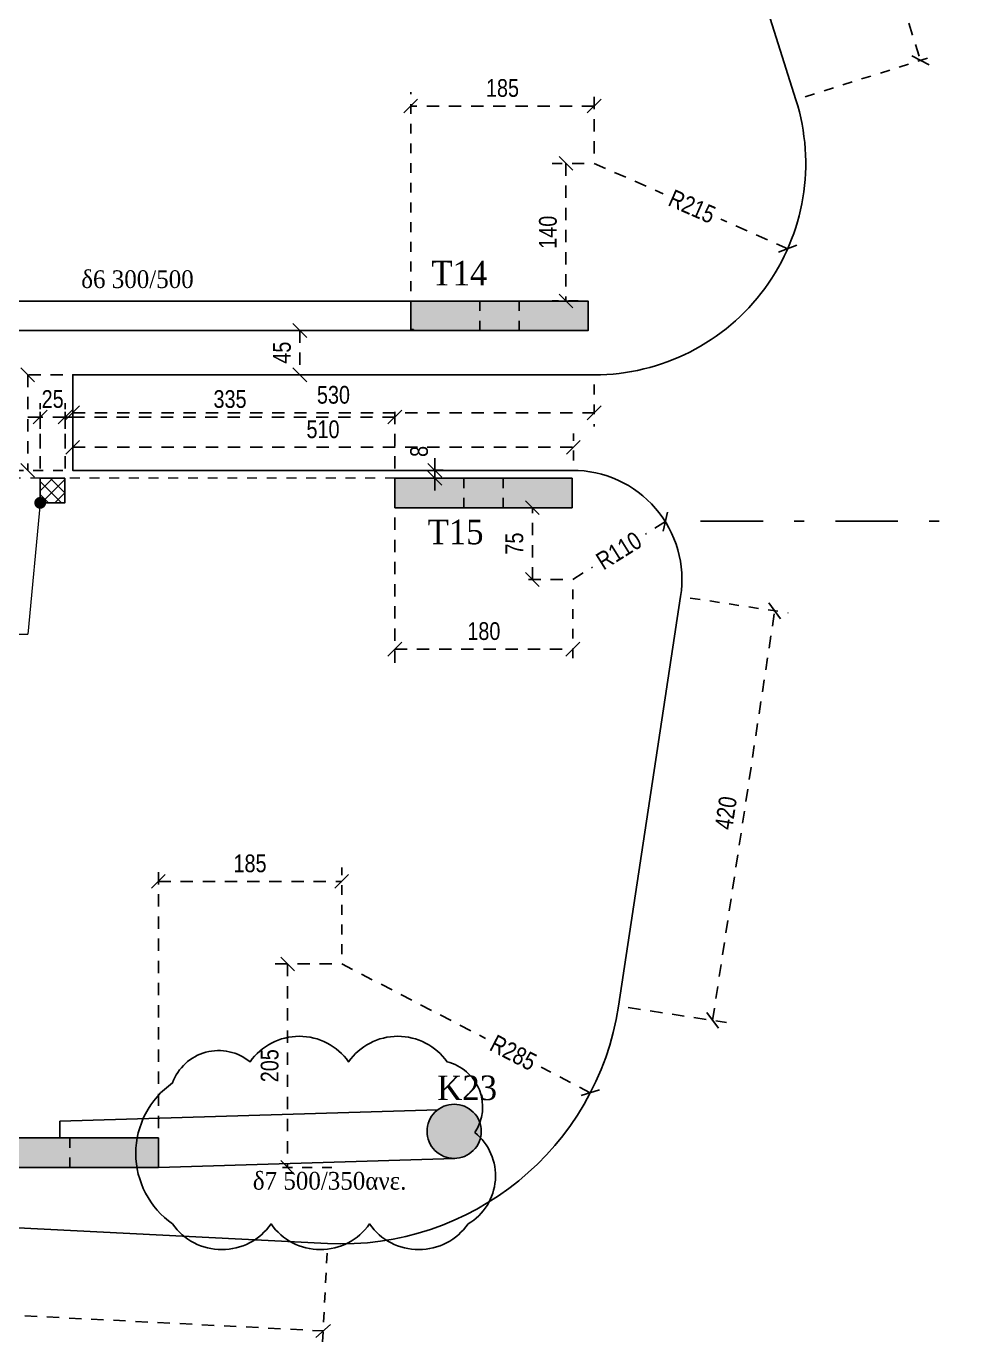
# Model space of a CAD drawing. Header units: millimetres. Extents: x -2171 to 1563, y -1758 to -1505.
# Drawn here: x -779.97 to -770.49, y -1615.02 to -1601.63 of the extents above; entities that cross this region are included whole.
import ezdxf

# ---------------------------------------------------------------- set-up
doc = ezdxf.new("R2010")
doc.units = ezdxf.units.MM
doc.header["$PDMODE"] = 32
for name, pattern in [('DASHDOT', [25.4, 12.7, -6.35, 0, -6.35]), ('DASHED2', [0.375, 0.25, -0.125]), ('DOT', [0.025, 0, -0.025]), ('HIDDEN', [0.375, 0.25, -0.125]), ('HIDDEN2', [0.1875, 0.125, -0.0625])]:
    doc.linetypes.add(name, pattern=pattern)
doc.layers.get('Defpoints').update_dxf_attribs({"color": 6})
doc.layers.add('A-ANNO-DIMS', color=1, linetype='Continuous', lineweight=9)
for name, color, linetype in [('AM_5', 7, 'Continuous'), ('athinas comments', 10, 'Continuous'), ('DIASTASEIS', 7, 'Continuous'), ('Fill_Col', 7, 'Continuous'), ('Fill_Col_1', 8, 'Continuous'), ('Geo_Beam', 7, 'Continuous'), ('Geo_Col', 7, 'Continuous'), ('Geo_Lines', 7, 'Continuous'), ('Sect_Line_Symbol', 7, 'Continuous'), ('SY', 94, 'Continuous'), ('Text_Beam', 7, 'Continuous'), ('Text_Col_-1', 7, 'Continuous')]:
    doc.layers.add(name, color=color, linetype=linetype)
doc.styles.add('1-100', font='arial.ttf', dxfattribs={"width": 0.8})
doc.styles.add('ag', font='arial.ttf', dxfattribs={"height": 0.25})
doc.styles.add('S1TmsNwRmn1088_b_934_161', font='times.ttf', dxfattribs={"width": 0.933629, "height": 0.10875})
doc.styles.add('S1TmsNwRmn11_b_934_161', font='times.ttf', dxfattribs={"width": 0.933629, "height": 0.001087})
doc.dimstyles.new('CHRISTOFOROS', dxfattribs={"dimscale": 0.2, "dimtxt": 0.25, "dimasz": 0.6, "dimexe": 0, "dimexo": 0, "dimgap": 0, "dimtad": 0, "dimdec": 0, "dimlfac": 100, "dimzin": 0, "dimdsep": 46, "dimtxsty": 'ag', "dimblk": 'ARCHTICK', "dimcen": 0, "dimclrd": 256, "dimclre": 256, "dimclrt": 1, "dimaunit": 1, "dimadec": 0, "dimazin": 0, "dimtfac": 1, "dimtdec": 0, "dimtofl": 0, "dimtmove": 0, "dimatfit": 3, "dimfxl": 1, "dimtolj": 1, "dimtzin": 0, "dimlwd": -1, "dimlwe": -1, "dimarcsym": 0})
doc.dimstyles.new('Copy of 1-100', dxfattribs={"dimtxt": 0.18, "dimasz": 0.14, "dimexe": 0.14, "dimexo": 0.1, "dimgap": 0.09, "dimtad": 1, "dimdec": 0, "dimlfac": 100, "dimrnd": 5, "dimzin": 5, "dimdsep": 46, "dimtxsty": '1-100', "dimblk": 'OBLIQUE', "dimcen": 0.09, "dimclrd": 1, "dimclre": 1, "dimclrt": 2, "dimadec": 0, "dimazin": 0, "dimtfac": 1, "dimtdec": 0, "dimtix": 1, "dimtmove": 2, "dimatfit": 3, "dimfxl": 5, "dimfxlon": 1, "dimtolj": 1, "dimtzin": 5, "dimarcsym": 0})

# ---------------------------------------------------------------- blocks, each defined once
blk = doc.blocks.new('_Oblique')
at = {"color": 0, "linetype": 'ByBlock', "lineweight": -2}
blk.add_line((-0.5, -0.5), (0.5, 0.5), dxfattribs=at)
blk = doc.blocks.new('*D243')
at = {"layer": 'Defpoints', "color": 0, "ltscale": 0.5, "transparency": 16777216}
for p in [(-777.194, -1604.718), (-777.194, -1605.168), (-777.189, -1605.168)]:
    blk.add_point(p, dxfattribs=at)
at = {"layer": 'DIASTASEIS', "color": 1, "linetype": 'HIDDEN', "lineweight": -2, "ltscale": 0.5, "transparency": 16777216}
blk.add_line((-777.189, -1604.718), (-777.049, -1604.718), dxfattribs=at)
at = {"layer": 'DIASTASEIS', "color": 1, "linetype": 'DASHED2', "lineweight": -2, "ltscale": 0.5, "transparency": 16777216}
blk.add_line((-777.189, -1604.718), (-777.189, -1605.168), dxfattribs=at)
at = {"layer": 'DIASTASEIS', "color": 1, "linetype": 'HIDDEN2', "lineweight": -2, "ltscale": 0.5, "transparency": 16777216}
blk.add_line((-777.189, -1605.168), (-777.049, -1605.168), dxfattribs=at)
at = {"layer": 'DIASTASEIS', "color": 1, "lineweight": -2, "ltscale": 0.5, "transparency": 16777216, "xscale": 0.14, "yscale": 0.14, "zscale": 0.14}
for p, rotation in [((-777.189, -1604.718), 90), ((-777.189, -1605.168), 270)]:
    blk.add_blockref('_Oblique', p, dxfattribs=dict(at, rotation=rotation))
at = {"layer": 'DIASTASEIS', "color": 2, "ltscale": 0.5, "transparency": 16777216, "insert": (-777.37, -1604.943), "char_height": 0.18, "attachment_point": 5, "rotation": 90, "style": '1-100'}
blk.add_mtext('\\A1;45', dxfattribs=at)
blk = doc.blocks.new('*D246')
at = {"layer": 'Defpoints', "color": 0, "ltscale": 0.5, "transparency": 16777216}
for p in [(-775.934, -1606.138), (-775.934, -1606.218), (-775.819, -1606.138)]:
    blk.add_point(p, dxfattribs=at)
at = {"layer": 'DIASTASEIS', "color": 1, "linetype": 'DASHED2', "lineweight": -2, "ltscale": 0.5, "transparency": 16777216}
for p, q in [((-775.819, -1606.138), (-775.819, -1605.998)), ((-775.819, -1606.218), (-775.819, -1606.138)), ((-775.819, -1606.218), (-775.819, -1606.358))]:
    blk.add_line(p, q, dxfattribs=at)
at = {"layer": 'DIASTASEIS', "color": 1, "linetype": 'HIDDEN2', "lineweight": -2, "ltscale": 0.5, "transparency": 16777216}
blk.add_line((-775.834, -1606.138), (-775.679, -1606.138), dxfattribs=at)
at = {"layer": 'DIASTASEIS', "color": 1, "linetype": 'HIDDEN', "lineweight": -2, "ltscale": 0.5, "transparency": 16777216}
blk.add_line((-775.834, -1606.218), (-775.679, -1606.218), dxfattribs=at)
at = {"layer": 'DIASTASEIS', "color": 1, "lineweight": -2, "ltscale": 0.5, "transparency": 16777216, "xscale": 0.14, "yscale": 0.14, "zscale": 0.14}
for p, rotation in [((-775.819, -1606.138), 270), ((-775.819, -1606.218), 90)]:
    blk.add_blockref('_Oblique', p, dxfattribs=dict(at, rotation=rotation))
at = {"layer": 'DIASTASEIS', "color": 2, "ltscale": 0.5, "transparency": 16777216, "insert": (-775.978, -1605.946), "char_height": 0.18, "attachment_point": 5, "rotation": 90, "style": '1-100'}
blk.add_mtext('\\A1;8', dxfattribs=at)
blk = doc.blocks.new('*D452')
at = {"layer": 'Defpoints', "color": 0, "ltscale": 0.5, "transparency": 16777216}
for p in [(-774.201, -1603.021), (-772.236, -1603.887)]:
    blk.add_point(p, dxfattribs=at)
at = {"layer": 'DIASTASEIS', "color": 1, "linetype": 'DASHED2', "lineweight": -2, "ltscale": 0.5, "transparency": 16777216}
for p, q in [((-774.201, -1603.021), (-773.499, -1603.33)), ((-772.236, -1603.887), (-772.916, -1603.587))]:
    blk.add_line(p, q, dxfattribs=at)
at = {"layer": 'DIASTASEIS', "color": 1, "lineweight": -2, "ltscale": 0.5, "transparency": 16777216, "xscale": 0.14, "yscale": 0.14, "zscale": 0.14, "rotation": 336.2192770837173}
blk.add_blockref('_Oblique', (-772.236, -1603.887), dxfattribs=at)
at = {"layer": 'DIASTASEIS', "color": 2, "ltscale": 0.5, "transparency": 16777216, "insert": (-773.207, -1603.459), "char_height": 0.18, "attachment_point": 5, "rotation": 336.2193, "style": '1-100'}
blk.add_mtext('\\A1;R215', dxfattribs=at)
blk = doc.blocks.new('*D453')
at = {"layer": 'Defpoints', "color": 0, "ltscale": 0.5, "transparency": 16777216}
for p in [(-773.478, -1606.659), (-774.418, -1607.247)]:
    blk.add_point(p, dxfattribs=at)
at = {"layer": 'DIASTASEIS', "color": 1, "linetype": 'DASHED2', "lineweight": -2, "ltscale": 0.5, "transparency": 16777216}
for p, q in [((-773.478, -1606.659), (-773.68, -1606.785)), ((-774.418, -1607.247), (-774.219, -1607.122))]:
    blk.add_line(p, q, dxfattribs=at)
at = {"layer": 'DIASTASEIS', "color": 1, "lineweight": -2, "ltscale": 0.5, "transparency": 16777216, "xscale": 0.14, "yscale": 0.14, "zscale": 0.14, "rotation": 31.98916518967752}
blk.add_blockref('_Oblique', (-773.478, -1606.659), dxfattribs=at)
at = {"layer": 'DIASTASEIS', "color": 2, "ltscale": 0.5, "transparency": 16777216, "insert": (-773.95, -1606.954), "char_height": 0.18, "attachment_point": 5, "rotation": 31.9892, "style": '1-100'}
blk.add_mtext('\\A1;R110', dxfattribs=at)
blk = doc.blocks.new('*D454')
at = {"layer": 'Defpoints', "color": 0, "ltscale": 0.5, "transparency": 16777216}
for p in [(-776.764, -1611.151), (-774.24, -1612.459)]:
    blk.add_point(p, dxfattribs=at)
at = {"layer": 'DIASTASEIS', "color": 1, "linetype": 'DASHED2', "lineweight": -2, "ltscale": 0.5, "transparency": 16777216}
for p, q in [((-776.764, -1611.151), (-775.305, -1611.907)), ((-774.24, -1612.459), (-774.74, -1612.2))]:
    blk.add_line(p, q, dxfattribs=at)
at = {"layer": 'DIASTASEIS', "color": 1, "lineweight": -2, "ltscale": 0.5, "transparency": 16777216, "xscale": 0.14, "yscale": 0.14, "zscale": 0.14, "rotation": 332.607050263462}
blk.add_blockref('_Oblique', (-774.24, -1612.459), dxfattribs=at)
at = {"layer": 'DIASTASEIS', "color": 2, "ltscale": 0.5, "transparency": 16777216, "insert": (-775.022, -1612.053), "char_height": 0.18, "attachment_point": 5, "rotation": 332.6071, "style": '1-100'}
blk.add_mtext('\\A1;R285', dxfattribs=at)
blk = doc.blocks.new('*D474')
at = {"layer": 'Defpoints', "color": 0, "ltscale": 0.5, "transparency": 16777216}
for p in [(-786.678, -1613.497), (-776.907, -1613.99), (-776.952, -1614.878)]:
    blk.add_point(p, dxfattribs=at)
at = {"layer": 'DIASTASEIS', "color": 1, "linetype": 'HIDDEN', "lineweight": -2, "ltscale": 0.5, "transparency": 16777216}
blk.add_line((-786.683, -1613.597), (-786.73, -1614.524), dxfattribs=at)
at = {"layer": 'DIASTASEIS', "color": 1, "linetype": 'HIDDEN2', "lineweight": -2, "ltscale": 0.5, "transparency": 16777216}
blk.add_line((-776.912, -1614.09), (-776.959, -1615.018), dxfattribs=at)
at = {"layer": 'DIASTASEIS', "color": 1, "linetype": 'DASHED2', "lineweight": -2, "ltscale": 0.5, "transparency": 16777216}
blk.add_line((-786.723, -1614.385), (-776.952, -1614.878), dxfattribs=at)
at = {"layer": 'DIASTASEIS', "color": 1, "lineweight": -2, "ltscale": 0.5, "transparency": 16777216, "xscale": 0.14, "yscale": 0.14, "zscale": 0.14}
for p, rotation in [((-786.723, -1614.385), 177.1100336678794), ((-776.952, -1614.878), 357.1100336678794)]:
    blk.add_blockref('_Oblique', p, dxfattribs=dict(at, rotation=rotation))
at = {"layer": 'DIASTASEIS', "color": 2, "ltscale": 0.5, "transparency": 16777216, "insert": (-781.829, -1614.45), "char_height": 0.18, "attachment_point": 5, "rotation": 357.11, "style": '1-100'}
blk.add_mtext('\\A1;980', dxfattribs=at)
blk = doc.blocks.new('*D475')
at = {"layer": 'Defpoints', "color": 0, "ltscale": 0.5, "transparency": 16777216}
for p in [(-773.324, -1607.42), (-772.368, -1607.565), (-773.954, -1611.58)]:
    blk.add_point(p, dxfattribs=at)
at = {"layer": 'DIASTASEIS', "color": 1, "linetype": 'HIDDEN2', "lineweight": -2, "ltscale": 0.5, "transparency": 16777216}
blk.add_line((-773.225, -1607.435), (-772.23, -1607.586), dxfattribs=at)
at = {"layer": 'DIASTASEIS', "color": 1, "linetype": 'DASHED2', "lineweight": -2, "ltscale": 0.5, "transparency": 16777216}
blk.add_line((-772.998, -1611.725), (-772.368, -1607.565), dxfattribs=at)
at = {"layer": 'DIASTASEIS', "color": 1, "linetype": 'HIDDEN', "lineweight": -2, "ltscale": 0.5, "transparency": 16777216}
blk.add_line((-773.855, -1611.595), (-772.859, -1611.746), dxfattribs=at)
at = {"layer": 'DIASTASEIS', "color": 1, "lineweight": -2, "ltscale": 0.5, "transparency": 16777216, "xscale": 0.14, "yscale": 0.14, "zscale": 0.14}
for p, rotation in [((-772.368, -1607.565), 81.39193332434584), ((-772.998, -1611.725), 261.3919333243459)]:
    blk.add_blockref('_Oblique', p, dxfattribs=dict(at, rotation=rotation))
at = {"layer": 'DIASTASEIS', "color": 2, "ltscale": 0.5, "transparency": 16777216, "insert": (-772.863, -1609.618), "char_height": 0.18, "attachment_point": 5, "rotation": 81.3919, "style": '1-100'}
blk.add_mtext('\\A1;420', dxfattribs=at)
blk = doc.blocks.new('*D476')
at = {"layer": 'Defpoints', "color": 0, "ltscale": 0.5, "transparency": 16777216}
for p in [(-773.153, -1599.208), (-770.889, -1601.975), (-772.153, -1602.374)]:
    blk.add_point(p, dxfattribs=at)
at = {"layer": 'DIASTASEIS', "color": 1, "linetype": 'HIDDEN', "lineweight": -2, "ltscale": 0.5, "transparency": 16777216}
blk.add_line((-773.057, -1599.178), (-771.755, -1598.767), dxfattribs=at)
at = {"layer": 'DIASTASEIS', "color": 1, "linetype": 'DASHED2', "lineweight": -2, "ltscale": 0.5, "transparency": 16777216}
blk.add_line((-771.889, -1598.809), (-770.889, -1601.975), dxfattribs=at)
at = {"layer": 'DIASTASEIS', "color": 1, "linetype": 'HIDDEN2', "lineweight": -2, "ltscale": 0.5, "transparency": 16777216}
blk.add_line((-772.058, -1602.344), (-770.756, -1601.933), dxfattribs=at)
at = {"layer": 'DIASTASEIS', "color": 1, "lineweight": -2, "ltscale": 0.5, "transparency": 16777216, "xscale": 0.14, "yscale": 0.14, "zscale": 0.14}
for p, rotation in [((-771.889, -1598.809), 107.5216167572731), ((-770.889, -1601.975), 287.5216167572731)]:
    blk.add_blockref('_Oblique', p, dxfattribs=dict(at, rotation=rotation))
at = {"layer": 'DIASTASEIS', "color": 2, "ltscale": 0.5, "transparency": 16777216, "insert": (-771.215, -1600.337), "char_height": 0.18, "attachment_point": 5, "rotation": 287.5216, "style": '1-100'}
blk.add_mtext('\\A1;330', dxfattribs=at)
blk = doc.blocks.new('*D477')
at = {"layer": 'Defpoints', "color": 0, "ltscale": 0.5, "transparency": 16777216}
for p in [(-779.495, -1605.168), (-774.201, -1605.168), (-774.201, -1605.554)]:
    blk.add_point(p, dxfattribs=at)
at = {"layer": 'DIASTASEIS', "color": 1, "linetype": 'HIDDEN', "lineweight": -2, "ltscale": 0.5, "transparency": 16777216}
blk.add_line((-779.495, -1605.268), (-779.495, -1605.693), dxfattribs=at)
at = {"layer": 'DIASTASEIS', "color": 1, "linetype": 'HIDDEN2', "lineweight": -2, "ltscale": 0.5, "transparency": 16777216}
blk.add_line((-774.201, -1605.268), (-774.201, -1605.694), dxfattribs=at)
at = {"layer": 'DIASTASEIS', "color": 1, "linetype": 'DASHED2', "lineweight": -2, "ltscale": 0.5, "transparency": 16777216}
blk.add_line((-779.495, -1605.553), (-774.201, -1605.554), dxfattribs=at)
at = {"layer": 'DIASTASEIS', "color": 1, "lineweight": -2, "ltscale": 0.5, "transparency": 16777216, "xscale": 0.14, "yscale": 0.14, "zscale": 0.14}
for p, rotation in [((-779.495, -1605.553), 179.9932098369259), ((-774.201, -1605.554), 359.9932098369259)]:
    blk.add_blockref('_Oblique', p, dxfattribs=dict(at, rotation=rotation))
at = {"layer": 'DIASTASEIS', "color": 2, "ltscale": 0.5, "transparency": 16777216, "insert": (-776.848, -1605.372), "char_height": 0.18, "attachment_point": 5, "rotation": 359.9932, "style": '1-100'}
blk.add_mtext('\\A1;530', dxfattribs=at)
blk = doc.blocks.new('*D478')
at = {"layer": 'Defpoints', "color": 0, "ltscale": 0.5, "transparency": 16777216}
for p in [(-774.412, -1605.904), (-779.495, -1606.139), (-774.412, -1606.138)]:
    blk.add_point(p, dxfattribs=at)
at = {"layer": 'DIASTASEIS', "color": 1, "linetype": 'HIDDEN', "lineweight": -2, "ltscale": 0.5, "transparency": 16777216}
blk.add_line((-779.495, -1606.039), (-779.495, -1605.764), dxfattribs=at)
at = {"layer": 'DIASTASEIS', "color": 1, "linetype": 'HIDDEN2', "lineweight": -2, "ltscale": 0.5, "transparency": 16777216}
blk.add_line((-774.412, -1606.038), (-774.412, -1605.764), dxfattribs=at)
at = {"layer": 'DIASTASEIS', "color": 1, "linetype": 'DASHED2', "lineweight": -2, "ltscale": 0.5, "transparency": 16777216}
blk.add_line((-779.495, -1605.904), (-774.412, -1605.904), dxfattribs=at)
at = {"layer": 'DIASTASEIS', "color": 1, "lineweight": -2, "ltscale": 0.5, "transparency": 16777216, "xscale": 0.14, "yscale": 0.14, "zscale": 0.14}
for p, rotation in [((-779.495, -1605.904), 180.0070916866396), ((-774.412, -1605.904), 0.007091686639566918)]:
    blk.add_blockref('_Oblique', p, dxfattribs=dict(at, rotation=rotation))
at = {"layer": 'DIASTASEIS', "color": 2, "ltscale": 0.5, "transparency": 16777216, "insert": (-776.954, -1605.722), "char_height": 0.18, "attachment_point": 5, "rotation": 0.0071, "style": '1-100'}
blk.add_mtext('\\A1;510', dxfattribs=at)
blk = doc.blocks.new('*D479')
at = {"layer": 'Defpoints', "color": 0, "ltscale": 0.5, "transparency": 16777216}
for p in [(-779.495, -1605.168), (-779.952, -1606.139), (-779.495, -1606.139)]:
    blk.add_point(p, dxfattribs=at)
at = {"layer": 'DIASTASEIS', "color": 1, "linetype": 'HIDDEN', "lineweight": -2, "ltscale": 0.5, "transparency": 16777216}
blk.add_line((-779.595, -1605.168), (-780.092, -1605.168), dxfattribs=at)
at = {"layer": 'DIASTASEIS', "color": 1, "linetype": 'DASHED2', "lineweight": -2, "ltscale": 0.5, "transparency": 16777216}
blk.add_line((-779.952, -1605.168), (-779.952, -1606.139), dxfattribs=at)
at = {"layer": 'DIASTASEIS', "color": 1, "linetype": 'HIDDEN2', "lineweight": -2, "ltscale": 0.5, "transparency": 16777216}
blk.add_line((-779.595, -1606.139), (-780.092, -1606.139), dxfattribs=at)
at = {"layer": 'DIASTASEIS', "color": 1, "lineweight": -2, "ltscale": 0.5, "transparency": 16777216, "xscale": 0.14, "yscale": 0.14, "zscale": 0.14}
for p, rotation in [((-779.952, -1605.168), 90), ((-779.952, -1606.139), 270)]:
    blk.add_blockref('_Oblique', p, dxfattribs=dict(at, rotation=rotation))
at = {"layer": 'DIASTASEIS', "color": 2, "ltscale": 0.5, "transparency": 16777216, "insert": (-780.133, -1605.653), "char_height": 0.18, "attachment_point": 5, "rotation": 90, "style": '1-100'}
blk.add_mtext('\\A1;95', dxfattribs=at)
blk = doc.blocks.new('*D493')
at = {"layer": 'Defpoints', "color": 0, "ltscale": 0.5, "transparency": 16777216}
for p in [(-776.063, -1602.438), (-774.201, -1603.021), (-776.063, -1604.418)]:
    blk.add_point(p, dxfattribs=at)
at = {"layer": 'DIASTASEIS', "color": 1, "linetype": 'HIDDEN2', "lineweight": -2, "ltscale": 0.5, "transparency": 16777216}
blk.add_line((-776.063, -1604.318), (-776.063, -1602.298), dxfattribs=at)
at = {"layer": 'DIASTASEIS', "color": 1, "linetype": 'HIDDEN', "lineweight": -2, "ltscale": 0.5, "transparency": 16777216}
blk.add_line((-774.201, -1602.921), (-774.201, -1602.298), dxfattribs=at)
at = {"layer": 'DIASTASEIS', "color": 1, "linetype": 'DASHED2', "lineweight": -2, "ltscale": 0.5, "transparency": 16777216}
blk.add_line((-774.201, -1602.438), (-776.063, -1602.438), dxfattribs=at)
at = {"layer": 'DIASTASEIS', "color": 1, "lineweight": -2, "ltscale": 0.5, "transparency": 16777216, "xscale": 0.14, "yscale": 0.14, "zscale": 0.14, "rotation": 180}
blk.add_blockref('_Oblique', (-776.063, -1602.438), dxfattribs=at)
at = {"layer": 'DIASTASEIS', "color": 1, "lineweight": -2, "ltscale": 0.5, "transparency": 16777216, "xscale": 0.14, "yscale": 0.14, "zscale": 0.14}
blk.add_blockref('_Oblique', (-774.201, -1602.438), dxfattribs=at)
at = {"layer": 'DIASTASEIS', "color": 2, "ltscale": 0.5, "transparency": 16777216, "insert": (-775.132, -1602.256), "char_height": 0.18, "attachment_point": 5, "style": '1-100'}
blk.add_mtext('\\A1;185', dxfattribs=at)
blk = doc.blocks.new('*D494')
at = {"layer": 'Defpoints', "color": 0, "ltscale": 0.5, "transparency": 16777216}
for p in [(-774.201, -1603.021), (-774.488, -1604.418), (-774.263, -1604.418)]:
    blk.add_point(p, dxfattribs=at)
at = {"layer": 'DIASTASEIS', "color": 1, "linetype": 'HIDDEN', "lineweight": -2, "ltscale": 0.5, "transparency": 16777216}
blk.add_line((-774.301, -1603.021), (-774.628, -1603.021), dxfattribs=at)
at = {"layer": 'DIASTASEIS', "color": 1, "linetype": 'DASHED2', "lineweight": -2, "ltscale": 0.5, "transparency": 16777216}
blk.add_line((-774.488, -1603.021), (-774.488, -1604.418), dxfattribs=at)
at = {"layer": 'DIASTASEIS', "color": 1, "linetype": 'HIDDEN2', "lineweight": -2, "ltscale": 0.5, "transparency": 16777216}
blk.add_line((-774.363, -1604.418), (-774.628, -1604.418), dxfattribs=at)
at = {"layer": 'DIASTASEIS', "color": 1, "lineweight": -2, "ltscale": 0.5, "transparency": 16777216, "xscale": 0.14, "yscale": 0.14, "zscale": 0.14}
for p, rotation in [((-774.488, -1603.021), 90), ((-774.488, -1604.418), 270)]:
    blk.add_blockref('_Oblique', p, dxfattribs=dict(at, rotation=rotation))
at = {"layer": 'DIASTASEIS', "color": 2, "ltscale": 0.5, "transparency": 16777216, "insert": (-774.67, -1603.72), "char_height": 0.18, "attachment_point": 5, "rotation": 90, "style": '1-100'}
blk.add_mtext('\\A1;140', dxfattribs=at)
blk = doc.blocks.new('*D495')
at = {"layer": 'Defpoints', "color": 0, "ltscale": 0.5, "transparency": 16777216}
for p in [(-774.828, -1606.518), (-774.425, -1606.518), (-774.418, -1607.247)]:
    blk.add_point(p, dxfattribs=at)
at = {"layer": 'DIASTASEIS', "color": 1, "linetype": 'HIDDEN2', "lineweight": -2, "ltscale": 0.5, "transparency": 16777216}
blk.add_line((-774.525, -1606.518), (-774.968, -1606.518), dxfattribs=at)
at = {"layer": 'DIASTASEIS', "color": 1, "linetype": 'DASHED2', "lineweight": -2, "ltscale": 0.5, "transparency": 16777216}
blk.add_line((-774.828, -1607.247), (-774.828, -1606.518), dxfattribs=at)
at = {"layer": 'DIASTASEIS', "color": 1, "linetype": 'HIDDEN', "lineweight": -2, "ltscale": 0.5, "transparency": 16777216}
blk.add_line((-774.518, -1607.247), (-774.968, -1607.247), dxfattribs=at)
at = {"layer": 'DIASTASEIS', "color": 1, "lineweight": -2, "ltscale": 0.5, "transparency": 16777216, "xscale": 0.14, "yscale": 0.14, "zscale": 0.14}
for p, rotation in [((-774.828, -1606.518), 90), ((-774.828, -1607.247), 270)]:
    blk.add_blockref('_Oblique', p, dxfattribs=dict(at, rotation=rotation))
at = {"layer": 'DIASTASEIS', "color": 2, "ltscale": 0.5, "transparency": 16777216, "insert": (-775.01, -1606.882), "char_height": 0.18, "attachment_point": 5, "rotation": 90, "style": '1-100'}
blk.add_mtext('\\A1;75', dxfattribs=at)
blk = doc.blocks.new('*D496')
at = {"layer": 'Defpoints', "color": 0, "ltscale": 0.5, "transparency": 16777216}
for p in [(-776.225, -1606.518), (-774.418, -1607.247), (-774.418, -1607.954)]:
    blk.add_point(p, dxfattribs=at)
at = {"layer": 'DIASTASEIS', "color": 1, "linetype": 'HIDDEN', "lineweight": -2, "ltscale": 0.5, "transparency": 16777216}
blk.add_line((-776.225, -1606.618), (-776.225, -1608.094), dxfattribs=at)
at = {"layer": 'DIASTASEIS', "color": 1, "linetype": 'HIDDEN2', "lineweight": -2, "ltscale": 0.5, "transparency": 16777216}
blk.add_line((-774.418, -1607.347), (-774.418, -1608.094), dxfattribs=at)
at = {"layer": 'DIASTASEIS', "color": 1, "linetype": 'DASHED2', "lineweight": -2, "ltscale": 0.5, "transparency": 16777216}
blk.add_line((-776.225, -1607.954), (-774.418, -1607.954), dxfattribs=at)
at = {"layer": 'DIASTASEIS', "color": 1, "lineweight": -2, "ltscale": 0.5, "transparency": 16777216, "xscale": 0.14, "yscale": 0.14, "zscale": 0.14, "rotation": 180}
blk.add_blockref('_Oblique', (-776.225, -1607.954), dxfattribs=at)
at = {"layer": 'DIASTASEIS', "color": 1, "lineweight": -2, "ltscale": 0.5, "transparency": 16777216, "xscale": 0.14, "yscale": 0.14, "zscale": 0.14}
blk.add_blockref('_Oblique', (-774.418, -1607.954), dxfattribs=at)
at = {"layer": 'DIASTASEIS', "color": 2, "ltscale": 0.5, "transparency": 16777216, "insert": (-775.321, -1607.772), "char_height": 0.18, "attachment_point": 5, "style": '1-100'}
blk.add_mtext('\\A1;180', dxfattribs=at)
blk = doc.blocks.new('*D497')
at = {"layer": 'Defpoints', "color": 0, "ltscale": 0.5, "transparency": 16777216}
for p in [(-776.764, -1610.313), (-776.764, -1611.151), (-778.625, -1612.919)]:
    blk.add_point(p, dxfattribs=at)
at = {"layer": 'DIASTASEIS', "color": 1, "linetype": 'HIDDEN', "lineweight": -2, "ltscale": 0.5, "transparency": 16777216}
blk.add_line((-778.625, -1612.819), (-778.625, -1610.173), dxfattribs=at)
at = {"layer": 'DIASTASEIS', "color": 1, "linetype": 'HIDDEN2', "lineweight": -2, "ltscale": 0.5, "transparency": 16777216}
blk.add_line((-776.764, -1611.051), (-776.764, -1610.173), dxfattribs=at)
at = {"layer": 'DIASTASEIS', "color": 1, "linetype": 'DASHED2', "lineweight": -2, "ltscale": 0.5, "transparency": 16777216}
blk.add_line((-778.625, -1610.313), (-776.764, -1610.313), dxfattribs=at)
at = {"layer": 'DIASTASEIS', "color": 1, "lineweight": -2, "ltscale": 0.5, "transparency": 16777216, "xscale": 0.14, "yscale": 0.14, "zscale": 0.14, "rotation": 180}
blk.add_blockref('_Oblique', (-778.625, -1610.313), dxfattribs=at)
at = {"layer": 'DIASTASEIS', "color": 1, "lineweight": -2, "ltscale": 0.5, "transparency": 16777216, "xscale": 0.14, "yscale": 0.14, "zscale": 0.14}
blk.add_blockref('_Oblique', (-776.764, -1610.313), dxfattribs=at)
at = {"layer": 'DIASTASEIS', "color": 2, "ltscale": 0.5, "transparency": 16777216, "insert": (-777.695, -1610.131), "char_height": 0.18, "attachment_point": 5, "style": '1-100'}
blk.add_mtext('\\A1;185', dxfattribs=at)
blk = doc.blocks.new('*D498')
at = {"layer": 'Defpoints', "color": 0, "ltscale": 0.5, "transparency": 16777216}
for p in [(-776.764, -1611.151), (-777.313, -1613.219), (-776.764, -1613.219)]:
    blk.add_point(p, dxfattribs=at)
at = {"layer": 'DIASTASEIS', "color": 1, "linetype": 'HIDDEN', "lineweight": -2, "ltscale": 0.5, "transparency": 16777216}
blk.add_line((-776.864, -1611.151), (-777.453, -1611.151), dxfattribs=at)
at = {"layer": 'DIASTASEIS', "color": 1, "linetype": 'DASHED2', "lineweight": -2, "ltscale": 0.5, "transparency": 16777216}
blk.add_line((-777.313, -1611.151), (-777.313, -1613.219), dxfattribs=at)
at = {"layer": 'DIASTASEIS', "color": 1, "linetype": 'HIDDEN2', "lineweight": -2, "ltscale": 0.5, "transparency": 16777216}
blk.add_line((-776.864, -1613.219), (-777.453, -1613.219), dxfattribs=at)
at = {"layer": 'DIASTASEIS', "color": 1, "lineweight": -2, "ltscale": 0.5, "transparency": 16777216, "xscale": 0.14, "yscale": 0.14, "zscale": 0.14}
for p, rotation in [((-777.313, -1611.151), 90), ((-777.313, -1613.219), 270)]:
    blk.add_blockref('_Oblique', p, dxfattribs=dict(at, rotation=rotation))
at = {"layer": 'DIASTASEIS', "color": 2, "ltscale": 0.5, "transparency": 16777216, "insert": (-777.495, -1612.185), "char_height": 0.18, "attachment_point": 5, "rotation": 90, "style": '1-100'}
blk.add_mtext('\\A1;205', dxfattribs=at)
blk = doc.blocks.new('_ArchTick')
at = {"color": 0, "linetype": 'ByBlock', "const_width": 0.15}
blk.add_lwpolyline([(-0.5, -0.5), (0.5, 0.5)], dxfattribs=at)
blk = doc.blocks.new('*D1484')
at = {"layer": 'AM_5', "color": 1, "linetype": 'HIDDEN2', "lineweight": -2, "ltscale": 0.5, "transparency": 16777216}
blk.add_line((-779.572, -1606.118), (-779.572, -1605.457), dxfattribs=at)
at = {"layer": 'AM_5', "color": 1, "linetype": 'HIDDEN', "lineweight": -2, "ltscale": 0.5, "transparency": 16777216}
blk.add_line((-776.225, -1606.118), (-776.225, -1605.457), dxfattribs=at)
at = {"layer": 'AM_5', "color": 1, "linetype": 'DASHED2', "lineweight": -2, "ltscale": 0.5, "transparency": 16777216}
blk.add_line((-776.225, -1605.597), (-779.572, -1605.597), dxfattribs=at)
at = {"layer": 'Defpoints', "color": 0, "ltscale": 0.5, "transparency": 16777216}
for p in [(-779.572, -1605.597), (-779.572, -1606.218), (-776.225, -1606.218)]:
    blk.add_point(p, dxfattribs=at)
at = {"layer": 'AM_5', "color": 1, "lineweight": -2, "ltscale": 0.5, "transparency": 16777216, "xscale": 0.14, "yscale": 0.14, "zscale": 0.14, "rotation": 180}
blk.add_blockref('_Oblique', (-779.572, -1605.597), dxfattribs=at)
at = {"layer": 'AM_5', "color": 1, "lineweight": -2, "ltscale": 0.5, "transparency": 16777216, "xscale": 0.14, "yscale": 0.14, "zscale": 0.14}
blk.add_blockref('_Oblique', (-776.225, -1605.597), dxfattribs=at)
at = {"layer": 'AM_5', "color": 2, "ltscale": 0.5, "transparency": 16777216, "insert": (-777.898, -1605.415), "char_height": 0.18, "attachment_point": 5, "style": '1-100'}
blk.add_mtext('\\A1;335', dxfattribs=at)
blk = doc.blocks.new('*D1485')
at = {"layer": 'AM_5', "color": 1, "linetype": 'HIDDEN2', "lineweight": -2, "ltscale": 0.5, "transparency": 16777216}
blk.add_line((-779.825, -1606.118), (-779.825, -1605.457), dxfattribs=at)
at = {"layer": 'AM_5', "color": 1, "linetype": 'HIDDEN', "lineweight": -2, "ltscale": 0.5, "transparency": 16777216}
blk.add_line((-779.572, -1606.118), (-779.572, -1605.457), dxfattribs=at)
at = {"layer": 'AM_5', "color": 1, "linetype": 'DASHED2', "lineweight": -2, "ltscale": 0.5, "transparency": 16777216}
for p, q in [((-779.825, -1605.597), (-779.965, -1605.597)), ((-779.572, -1605.597), (-779.825, -1605.597)), ((-779.572, -1605.597), (-779.432, -1605.597))]:
    blk.add_line(p, q, dxfattribs=at)
at = {"layer": 'Defpoints', "color": 0, "ltscale": 0.5, "transparency": 16777216}
for p in [(-779.825, -1605.597), (-779.825, -1606.218), (-779.572, -1606.218)]:
    blk.add_point(p, dxfattribs=at)
at = {"layer": 'AM_5', "color": 1, "lineweight": -2, "ltscale": 0.5, "transparency": 16777216, "xscale": 0.14, "yscale": 0.14, "zscale": 0.14}
blk.add_blockref('_Oblique', (-779.825, -1605.597), dxfattribs=at)
at = {"layer": 'AM_5', "color": 1, "lineweight": -2, "ltscale": 0.5, "transparency": 16777216, "xscale": 0.14, "yscale": 0.14, "zscale": 0.14, "rotation": 180}
blk.add_blockref('_Oblique', (-779.572, -1605.597), dxfattribs=at)
at = {"layer": 'AM_5', "color": 2, "ltscale": 0.5, "transparency": 16777216, "insert": (-779.699, -1605.415), "char_height": 0.18, "attachment_point": 5, "style": '1-100'}
blk.add_mtext('\\A1;25', dxfattribs=at)
blk = doc.blocks.new('*D1486')
at = {"layer": 'AM_5', "color": 1, "linetype": 'HIDDEN2', "lineweight": -2, "ltscale": 0.5, "transparency": 16777216}
blk.add_line((-787.325, -1606.118), (-787.325, -1605.457), dxfattribs=at)
at = {"layer": 'AM_5', "color": 1, "linetype": 'HIDDEN', "lineweight": -2, "ltscale": 0.5, "transparency": 16777216}
blk.add_line((-779.825, -1606.118), (-779.825, -1605.457), dxfattribs=at)
at = {"layer": 'AM_5', "color": 1, "linetype": 'DASHED2', "lineweight": -2, "ltscale": 0.5, "transparency": 16777216}
blk.add_line((-779.825, -1605.597), (-787.325, -1605.597), dxfattribs=at)
at = {"layer": 'Defpoints', "color": 0, "ltscale": 0.5, "transparency": 16777216}
for p in [(-787.325, -1605.597), (-787.325, -1606.218), (-779.825, -1606.218)]:
    blk.add_point(p, dxfattribs=at)
at = {"layer": 'AM_5', "color": 1, "lineweight": -2, "ltscale": 0.5, "transparency": 16777216, "xscale": 0.14, "yscale": 0.14, "zscale": 0.14, "rotation": 180}
blk.add_blockref('_Oblique', (-787.325, -1605.597), dxfattribs=at)
at = {"layer": 'AM_5', "color": 1, "lineweight": -2, "ltscale": 0.5, "transparency": 16777216, "xscale": 0.14, "yscale": 0.14, "zscale": 0.14}
blk.add_blockref('_Oblique', (-779.825, -1605.597), dxfattribs=at)
at = {"layer": 'AM_5', "color": 2, "ltscale": 0.5, "transparency": 16777216, "insert": (-783.575, -1605.415), "char_height": 0.18, "attachment_point": 5, "style": '1-100'}
blk.add_mtext('\\A1;750', dxfattribs=at)

msp = doc.modelspace()

# ---------------------------------------------------------------- hatches: boundary and pattern name
at = {"layer": 'Fill_Col'}
for points in [[(-776.0627, -1604.7183), (-774.2627, -1604.7183), (-774.2627, -1604.4183), (-776.0627, -1604.4183)], [(-776.2245, -1606.5178), (-774.4245, -1606.5178), (-774.4245, -1606.2178), (-776.2245, -1606.2178)], [(-782.2756, -1613.2186), (-778.6254, -1613.2186), (-778.6254, -1612.9186), (-782.2756, -1612.9186)]]:
    msp.add_hatch(color=252, dxfattribs=at).paths.add_polyline_path(points)
at = {"layer": 'Fill_Col', "ltscale": 0.5, "transparency": 33554572}
h = msp.add_hatch(color=252, dxfattribs=at)
h.dxf.hatch_style = 1
edge = h.paths.add_edge_path()
edge.add_arc((-775.6226, -1612.8514), 0.275, 0, 90)
edge.add_arc((-775.6226, -1612.8514), 0.275, 90, 180)
edge.add_arc((-775.6226, -1612.8514), 0.275, 180, 270)
edge.add_arc((-775.6226, -1612.8514), 0.275, 270, 360)
at = {"layer": 'Fill_Col_1', "linetype": 'Continuous', "ltscale": 0.5, "transparency": 33554687}
h = msp.add_hatch(dxfattribs=at)
h.set_pattern_fill('ANSI37', color=253, scale=0.03)
h.set_pattern_definition([(45, (1343.76107, 323.67111), (-0.067351921, 0.067351921), []), (135, (1343.76107, 323.67111), (-0.067351921, -0.067351921), [])])
h.paths.add_polyline_path([(-779.8254, -1606.4683), (-779.5753, -1606.4683), (-779.5753, -1606.2183), (-779.8254, -1606.2183)])

# ---------------------------------------------------------------- linework, layer by layer
at = {"layer": 'A-ANNO-DIMS', "linetype": 'DOT', "ltscale": 3}
msp.add_line((-776.2245, -1606.2178), (-790.6733, -1606.2178), dxfattribs=at)
at = {"layer": 'athinas comments'}
msp.add_lwpolyline([(-778.4816, -1613.7922, 0.5205671), (-777.4816, -1613.7922, 0.5205671), (-776.4816, -1613.7922, 0.5205671), (-775.4816, -1613.7922, 0.5205671), (-775.4111, -1612.8627, 0.5205671), (-775.6947, -1612.1463, 0.5205671), (-776.6947, -1612.1463, 0.5205671), (-777.6947, -1612.1463, 0.5205671), (-778.4816, -1612.3593, 0.5205671)], format="xyb", close=True, dxfattribs=at)
at = {"layer": 'Geo_Beam', "color": 94}
msp.add_line((-778.6254, -1613.2186), (-775.6142, -1613.1263), dxfattribs=at)
msp.add_lwpolyline([(-781.9756, -1604.7183), (-776.0359, -1604.7183), (-776.0359, -1604.7085), (-776.0628, -1604.7085), (-776.0628, -1604.4183), (-781.9756, -1604.4183)], close=True, dxfattribs=at)
msp.add_lwpolyline([(-779.6254, -1612.9186), (-779.6254, -1612.749), (-775.7876, -1612.6313)], dxfattribs=at)
at = {"layer": 'Geo_Col', "color": 94}
for points in [[(-776.0627, -1604.7183), (-774.2627, -1604.7183), (-774.2627, -1604.4183), (-776.0627, -1604.4183)], [(-776.2245, -1606.5178), (-774.4245, -1606.5178), (-774.4245, -1606.2178), (-776.2245, -1606.2178)], [(-782.2756, -1613.2186), (-778.6254, -1613.2186), (-778.6254, -1612.9186), (-782.2756, -1612.9186)]]:
    msp.add_lwpolyline(points, close=True, dxfattribs=at)
at = {"layer": 'Geo_Col', "color": 94, "linetype": 'DOT'}
for points in [[(-776.0627, -1604.7183), (-775.3627, -1604.7183), (-775.3627, -1604.4183), (-776.0627, -1604.4183)], [(-774.2627, -1604.4183), (-774.9627, -1604.4183), (-774.9627, -1604.7183), (-774.2627, -1604.7183)], [(-776.2245, -1606.5178), (-775.5245, -1606.5178), (-775.5245, -1606.2178), (-776.2245, -1606.2178)], [(-774.4245, -1606.2178), (-775.1245, -1606.2178), (-775.1245, -1606.5178), (-774.4245, -1606.5178)], [(-778.6254, -1612.9186), (-779.5254, -1612.9186), (-779.5254, -1613.2186), (-778.6254, -1613.2186)]]:
    msp.add_lwpolyline(points, close=True, dxfattribs=at)
at = {"layer": 'Geo_Col', "color": 94}
msp.add_lwpolyline([(-775.3476, -1612.8514, 0.4142136), (-775.6226, -1612.5764, 0.4142136), (-775.8976, -1612.8514, 0.4142136), (-775.6226, -1613.1264, 0.4142136)], format="xyb", close=True, dxfattribs=at)
at = {"layer": 'Geo_Lines', "color": 94}
msp.add_lwpolyline([(-786.6784, -1613.497), (-776.9074, -1613.9902, 0.3848688), (-773.9536, -1611.5803), (-773.3238, -1607.42, 0.4629196), (-774.4254, -1606.1383), (-774.4254, -1606.1383), (-779.4954, -1606.1389), (-779.4954, -1605.1676), (-774.2007, -1605.1683, 0.506899), (-772.1529, -1602.3743), (-773.1526, -1599.2077, 0.327229), (-775.8669, -1597.2183), (-787.8754, -1597.2183)], format="xyb", dxfattribs=at)
at = {"layer": 'Sect_Line_Symbol', "color": 2, "linetype": 'DASHDOT', "ltscale": 0.05}
msp.add_lwpolyline([(-773.1217, -1606.6537), (-767.0754, -1606.6537)], dxfattribs=at)
at = {"layer": 'SY'}
msp.add_lwpolyline([(-779.8254, -1606.4683), (-779.5753, -1606.4683), (-779.5753, -1606.2183), (-779.8254, -1606.2183)], close=True, dxfattribs=at)

# ---------------------------------------------------------------- texts
at = {"layer": 'Text_Beam', "color": 3, "style": 'S1TmsNwRmn1088_b_934_161', "width": 0.933629}
msp.add_text(' δ6 300/500', height=0.18, rotation=360, dxfattribs=at).set_placement((-779.4721, -1604.2866))
msp.add_text(' δ7 500/350ανε.', height=0.18, dxfattribs=at).set_placement((-777.7301, -1613.4436))
at = {"layer": 'Text_Col_-1', "color": 200, "style": 'S1TmsNwRmn11_b_934_161', "width": 0.933629}
for s, p in [('T14', (-775.8536, -1604.2603)), ('T15', (-775.8921, -1606.8888)), ('K23', (-775.7944, -1612.5343))]:
    msp.add_text(s, height=0.25, dxfattribs=at).set_placement(p)

# ---------------------------------------------------------------- dimensions: what is measured, and where the dimension line sits
at = {"layer": 'AM_5', "ltscale": 0.5}
for base, p1, p2, picture, middle in [((-787.3253, -1605.5969), (-779.8254, -1606.2183), (-787.3253, -1606.2183), '*D1486', (-783.5753, -1605.415)), ((-779.8254, -1605.5969), (-779.5717, -1606.2178), (-779.8254, -1606.2183), '*D1485', (-779.6985, -1605.415)), ((-779.5717, -1605.5969), (-776.2245, -1606.2178), (-779.5717, -1606.2178), '*D1484', (-777.8981, -1605.415))]:
    dim = msp.add_linear_dim(base=base, p1=p1, p2=p2, dimstyle='Copy of 1-100', dxfattribs=at)
    dim.commit()
    dim.dimension.update_dxf_attribs({"geometry": picture, "text_midpoint": middle})
at = {"layer": 'DIASTASEIS', "ltscale": 0.5}
for p1, p2, distance, picture, middle in [((-773.1526, -1599.2077), (-772.1529, -1602.3743), 1.3252, '*D476', (-771.2155, -1600.3372)), ((-779.4954, -1605.1676), (-774.2007, -1605.1683), -0.3857, '*D477', (-776.8481, -1605.3717)), ((-779.4954, -1606.1389), (-774.4119, -1606.1383), 0.2346, '*D478', (-776.9537, -1605.722)), ((-773.9536, -1611.5803), (-773.3238, -1607.42), -0.9668, '*D475', (-772.8627, -1609.6176)), ((-786.6784, -1613.497), (-776.9074, -1613.9902), -0.8887, '*D474', (-781.8286, -1614.4495))]:
    dim = msp.add_aligned_dim(p1=p1, p2=p2, distance=distance, dimstyle='Copy of 1-100', dxfattribs=at)
    dim.commit()
    dim.dimension.update_dxf_attribs({"geometry": picture, "text_midpoint": middle})
for base, p1, p2, picture, middle in [((-776.0627, -1602.438), (-774.2007, -1603.0208), (-776.0627, -1604.4183), '*D493', (-775.1317, -1602.2561)), ((-774.4185, -1607.9537), (-776.2245, -1606.5178), (-774.4185, -1607.2465), '*D496', (-775.3215, -1607.7718)), ((-776.7641, -1610.3131), (-778.6254, -1612.9186), (-776.7641, -1611.1507), '*D497', (-777.6948, -1610.1312))]:
    dim = msp.add_linear_dim(base=base, p1=p1, p2=p2, dimstyle='Copy of 1-100', dxfattribs=at)
    dim.commit()
    dim.dimension.update_dxf_attribs({"geometry": picture, "text_midpoint": middle})
for base, p1, p2, picture, middle in [((-774.488, -1604.4183), (-774.2007, -1603.0208), (-774.2627, -1604.4183), '*D494', (-774.6699, -1603.7195)), ((-779.9516, -1606.1389), (-779.4954, -1605.1676), (-779.4953, -1606.1389), '*D479', (-780.1335, -1605.6533)), ((-774.828, -1606.5178), (-774.4185, -1607.2465), (-774.4245, -1606.5178), '*D495', (-775.0096, -1606.8821)), ((-777.313, -1613.2186), (-776.7641, -1611.1507), (-776.7641, -1613.2186), '*D498', (-777.4949, -1612.1846))]:
    dim = msp.add_linear_dim(base=base, p1=p1, p2=p2, angle=90, dimstyle='Copy of 1-100', dxfattribs=at)
    dim.commit()
    dim.dimension.update_dxf_attribs({"geometry": picture, "text_midpoint": middle})
for center, mpoint, picture, middle in [((-774.2007, -1603.0208), (-772.2356, -1603.8867), '*D452', (-773.207, -1603.4587)), ((-774.4185, -1607.2465), (-773.4785, -1606.6594), '*D453', (-773.9498, -1606.9538)), ((-776.7641, -1611.1507), (-774.2398, -1612.4588), '*D454', (-775.0225, -1612.0532))]:
    dim = msp.add_radius_dim(center=center, mpoint=mpoint, dimstyle='Copy of 1-100', dxfattribs=at)
    dim.commit()
    dim.dimension.update_dxf_attribs({"geometry": picture, "text_midpoint": middle, "dimtype": 132})
at = {"layer": 'DIASTASEIS', "color": 94, "ltscale": 0.5}
dim = msp.add_linear_dim(base=(-777.1885, -1605.1679), p1=(-777.1944, -1604.7183), p2=(-777.1944, -1605.1679), angle=90, dimstyle='Copy of 1-100', dxfattribs=at)
dim.commit()
dim.dimension.update_dxf_attribs({"geometry": '*D243', "text_midpoint": (-777.37, -1604.9431)})
dim = msp.add_linear_dim(base=(-775.8195, -1606.1384), p1=(-775.934, -1606.218), p2=(-775.9341, -1606.1384), angle=90, dimstyle='Copy of 1-100', override={"dimrnd": 0}, dxfattribs=at)
dim.commit()
dim.dimension.update_dxf_attribs({"geometry": '*D246', "text_midpoint": (-775.9782, -1605.9462), "dimtype": 128})

# ---------------------------------------------------------------- leaders
at = {"layer": 'A-ANNO-DIMS', "linetype": 'Continuous'}
for points in [[(-787.4175, -1606.3275, 0), (-785.8796, -1607.8019, 0), (-779.9523, -1607.8019, 0)], [(-779.8254, -1606.4683), (-779.9523, -1607.8019)]]:
    msp.add_leader(points, dimstyle='CHRISTOFOROS', override={"dimclrd": 1, "dimldrblk": 'Dot', "dimfxl": 0.1, "dimfxlon": 1, "dimarcsym": 1}, dxfattribs=at)

doc.saveas('drawing.dxf')
